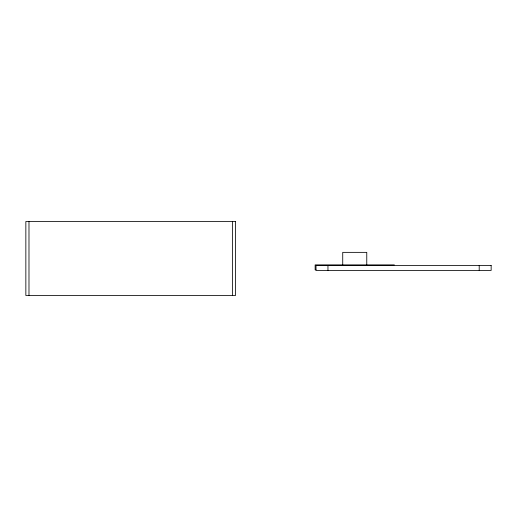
<?xml version="1.0" encoding="UTF-8"?>
<svg xmlns="http://www.w3.org/2000/svg" width="517" height="517" viewBox="0 0 517 517"><rect width="100%" height="100%" fill="white"/><g stroke="black" fill="none" stroke-linecap="round" stroke-linejoin="round"><path stroke-width="0.78" d="M394.348 264.891L315.144 264.891L315.144 269.829L315.984 269.829M479.207 265.473L479.207 270.41M366.766 264.891L366.766 252.361L342.726 252.361L342.726 264.891M327.959 265.473L327.959 270.41M232.385 221.515L232.385 295.485M28.984 221.515L28.984 295.485M235.519 221.515L25.85 221.515L25.85 295.485L235.519 295.485L235.519 221.515M491.15 265.473L316.016 265.473L316.016 270.41L491.15 270.41L491.15 265.473"/></g></svg>
